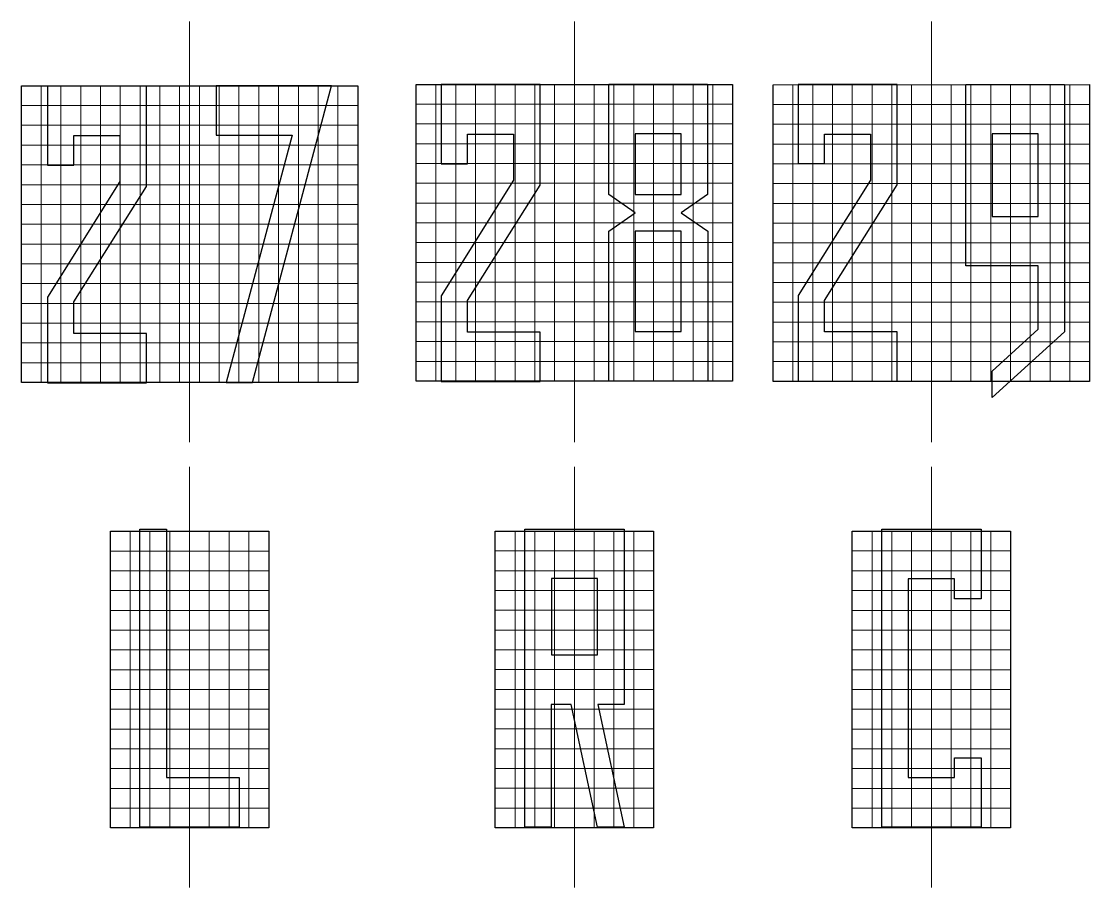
# Model space of a CAD drawing. Header units: millimetres. Extents: x -187 to 68, y -53 to 125.
# Drawn here: x -6.4 to 67.6, y -52.7 to 7.2 of the extents above; entities that cross this region are included whole.
import ezdxf
from ezdxf.lldxf.tags import DXFTag

# ---------------------------------------------------------------- set-up
doc = ezdxf.new("R2010")
doc.units = ezdxf.units.MM
doc.header["$MEASUREMENT"] = 0
doc.layers.add('ESQUEMA', color=7, linetype='Continuous')
tags = doc.linetypes.add('New Line27', pattern=[0.8, 0.5, -0.1, 0.1, -0.1]).pattern_tags.tags
tags[10:11] = [DXFTag(74, 4), DXFTag(75, 0), DXFTag(340, '0'), DXFTag(46, 1.0), DXFTag(50, 0.0), DXFTag(44, 0.0), DXFTag(45, 0.0)]
tags[8:9] = [DXFTag(74, 4), DXFTag(75, 0), DXFTag(340, '0'), DXFTag(46, 1.0), DXFTag(50, 0.0), DXFTag(44, 0.0), DXFTag(45, 0.0)]
tags[6:7] = [DXFTag(74, 4), DXFTag(75, 0), DXFTag(340, '0'), DXFTag(46, 1.0), DXFTag(50, 0.0), DXFTag(44, 0.0), DXFTag(45, 0.0)]
tags[4:5] = [DXFTag(74, 4), DXFTag(75, 0), DXFTag(340, '0'), DXFTag(46, 1.0), DXFTag(50, 0.0), DXFTag(44, 0.0), DXFTag(45, 0.0)]
tags = doc.linetypes.add('New Line28', pattern=[0.8, 0.5, -0.1, 0.1, -0.1]).pattern_tags.tags
tags[10:11] = [DXFTag(74, 4), DXFTag(75, 0), DXFTag(340, '0'), DXFTag(46, 1.0), DXFTag(50, 0.0), DXFTag(44, 0.0), DXFTag(45, 0.0)]
tags[8:9] = [DXFTag(74, 4), DXFTag(75, 0), DXFTag(340, '0'), DXFTag(46, 1.0), DXFTag(50, 0.0), DXFTag(44, 0.0), DXFTag(45, 0.0)]
tags[6:7] = [DXFTag(74, 4), DXFTag(75, 0), DXFTag(340, '0'), DXFTag(46, 1.0), DXFTag(50, 0.0), DXFTag(44, 0.0), DXFTag(45, 0.0)]
tags[4:5] = [DXFTag(74, 4), DXFTag(75, 0), DXFTag(340, '0'), DXFTag(46, 1.0), DXFTag(50, 0.0), DXFTag(44, 0.0), DXFTag(45, 0.0)]
tags = doc.linetypes.add('New Line29', pattern=[0.8, 0.5, -0.1, 0.1, -0.1]).pattern_tags.tags
tags[10:11] = [DXFTag(74, 4), DXFTag(75, 0), DXFTag(340, '0'), DXFTag(46, 1.0), DXFTag(50, 0.0), DXFTag(44, 0.0), DXFTag(45, 0.0)]
tags[8:9] = [DXFTag(74, 4), DXFTag(75, 0), DXFTag(340, '0'), DXFTag(46, 1.0), DXFTag(50, 0.0), DXFTag(44, 0.0), DXFTag(45, 0.0)]
tags[6:7] = [DXFTag(74, 4), DXFTag(75, 0), DXFTag(340, '0'), DXFTag(46, 1.0), DXFTag(50, 0.0), DXFTag(44, 0.0), DXFTag(45, 0.0)]
tags[4:5] = [DXFTag(74, 4), DXFTag(75, 0), DXFTag(340, '0'), DXFTag(46, 1.0), DXFTag(50, 0.0), DXFTag(44, 0.0), DXFTag(45, 0.0)]
tags = doc.linetypes.add('New Line36', pattern=[0.8, 0.5, -0.1, 0.1, -0.1]).pattern_tags.tags
tags[10:11] = [DXFTag(74, 4), DXFTag(75, 0), DXFTag(340, '0'), DXFTag(46, 1.0), DXFTag(50, 0.0), DXFTag(44, 0.0), DXFTag(45, 0.0)]
tags[8:9] = [DXFTag(74, 4), DXFTag(75, 0), DXFTag(340, '0'), DXFTag(46, 1.0), DXFTag(50, 0.0), DXFTag(44, 0.0), DXFTag(45, 0.0)]
tags[6:7] = [DXFTag(74, 4), DXFTag(75, 0), DXFTag(340, '0'), DXFTag(46, 1.0), DXFTag(50, 0.0), DXFTag(44, 0.0), DXFTag(45, 0.0)]
tags[4:5] = [DXFTag(74, 4), DXFTag(75, 0), DXFTag(340, '0'), DXFTag(46, 1.0), DXFTag(50, 0.0), DXFTag(44, 0.0), DXFTag(45, 0.0)]
tags = doc.linetypes.add('New Line38', pattern=[0.8, 0.5, -0.1, 0.1, -0.1]).pattern_tags.tags
tags[10:11] = [DXFTag(74, 4), DXFTag(75, 0), DXFTag(340, '0'), DXFTag(46, 1.0), DXFTag(50, 0.0), DXFTag(44, 0.0), DXFTag(45, 0.0)]
tags[8:9] = [DXFTag(74, 4), DXFTag(75, 0), DXFTag(340, '0'), DXFTag(46, 1.0), DXFTag(50, 0.0), DXFTag(44, 0.0), DXFTag(45, 0.0)]
tags[6:7] = [DXFTag(74, 4), DXFTag(75, 0), DXFTag(340, '0'), DXFTag(46, 1.0), DXFTag(50, 0.0), DXFTag(44, 0.0), DXFTag(45, 0.0)]
tags[4:5] = [DXFTag(74, 4), DXFTag(75, 0), DXFTag(340, '0'), DXFTag(46, 1.0), DXFTag(50, 0.0), DXFTag(44, 0.0), DXFTag(45, 0.0)]
tags = doc.linetypes.add('New Line39', pattern=[0.8, 0.5, -0.1, 0.1, -0.1]).pattern_tags.tags
tags[10:11] = [DXFTag(74, 4), DXFTag(75, 0), DXFTag(340, '0'), DXFTag(46, 1.0), DXFTag(50, 0.0), DXFTag(44, 0.0), DXFTag(45, 0.0)]
tags[8:9] = [DXFTag(74, 4), DXFTag(75, 0), DXFTag(340, '0'), DXFTag(46, 1.0), DXFTag(50, 0.0), DXFTag(44, 0.0), DXFTag(45, 0.0)]
tags[6:7] = [DXFTag(74, 4), DXFTag(75, 0), DXFTag(340, '0'), DXFTag(46, 1.0), DXFTag(50, 0.0), DXFTag(44, 0.0), DXFTag(45, 0.0)]
tags[4:5] = [DXFTag(74, 4), DXFTag(75, 0), DXFTag(340, '0'), DXFTag(46, 1.0), DXFTag(50, 0.0), DXFTag(44, 0.0), DXFTag(45, 0.0)]

msp = doc.modelspace()

# ---------------------------------------------------------------- linework, layer by layer
at = {"layer": 'ESQUEMA', "color": 250, "linetype": 'New Line27', "lineweight": 13}
msp.add_open_spline([(5.2795, 7.2427), (5.2795, 7.2427), (5.2795, -21.8883), (5.2795, -21.8883)], degree=3, dxfattribs=at)
at = {"layer": 'ESQUEMA', "color": 250, "linetype": 'New Line28', "lineweight": 13}
msp.add_open_spline([(31.9132, 7.2427), (31.9132, 7.2427), (31.9132, -21.8883), (31.9132, -21.8883)], degree=3, dxfattribs=at)
at = {"layer": 'ESQUEMA', "color": 250, "linetype": 'New Line29', "lineweight": 13}
msp.add_open_spline([(56.6186, 7.2427), (56.6186, 7.2427), (56.6186, -21.8883), (56.6186, -21.8883)], degree=3, dxfattribs=at)
at = {"layer": 'ESQUEMA', "color": 154, "lineweight": 15}
for points in [[(-6.3588, 2.7861), (-6.3588, 2.7861), (-6.3588, -17.7512), (-6.3588, -17.7512)], [(-4.9897, 2.7861), (-4.9897, 2.7861), (-4.9897, -17.7512), (-4.9897, -17.7512)], [(-3.6206, 2.7861), (-3.6206, 2.7861), (-3.6206, -17.7512), (-3.6206, -17.7512)], [(-2.2515, 2.7865), (-2.2515, 2.7865), (-2.2515, -17.7512), (-2.2515, -17.7512)], [(-0.8817, 2.7865), (-0.8817, 2.7865), (-0.8817, -17.7512), (-0.8817, -17.7512)], [(0.4874, 2.7865), (0.4874, 2.7865), (0.4874, -17.7512), (0.4874, -17.7512)], [(1.8557, 2.7865), (1.8557, 2.7865), (1.8557, -17.7512), (1.8557, -17.7512)], [(3.2255, 2.7865), (3.2255, 2.7865), (3.2255, -17.7512), (3.2255, -17.7512)], [(4.5939, 2.7865), (4.5939, 2.7865), (4.5939, -17.7512), (4.5939, -17.7512)], [(5.963, 2.7865), (5.963, 2.7865), (5.963, -17.7512), (5.963, -17.7512)], [(7.3328, 2.7865), (7.3328, 2.7865), (7.3328, -17.7512), (7.3328, -17.7512)], [(8.7018, 2.7865), (8.7018, 2.7865), (8.7018, -17.7512), (8.7018, -17.7512)], [(10.0702, 2.7868), (10.0702, 2.7868), (10.0702, -17.7512), (10.0702, -17.7512)], [(11.44, 2.7868), (11.44, 2.7868), (11.44, -17.7512), (11.44, -17.7512)], [(12.8091, 2.7868), (12.8091, 2.7868), (12.8091, -17.7512), (12.8091, -17.7512)], [(14.1775, 2.7871), (14.1775, 2.7871), (14.1775, -17.7512), (14.1775, -17.7512)], [(15.5472, 2.7871), (15.5472, 2.7871), (15.5472, -17.7512), (15.5472, -17.7512)], [(20.9608, 2.8822), (20.9608, 2.8822), (20.9608, -17.6551), (20.9608, -17.6551)], [(20.9608, 2.8822), (20.9608, 2.8822), (42.8666, 2.8822), (42.8666, 2.8822)], [(22.3296, 2.8826), (22.3296, 2.8826), (22.3296, -17.6551), (22.3296, -17.6551)], [(23.6994, 2.8826), (23.6994, 2.8826), (23.6994, -17.6551), (23.6994, -17.6551)], [(25.0681, 2.8826), (25.0681, 2.8826), (25.0681, -17.6551), (25.0681, -17.6551)], [(26.4375, 2.8829), (26.4375, 2.8829), (26.4375, -17.6551), (26.4375, -17.6551)], [(27.8066, 2.8829), (27.8066, 2.8829), (27.8066, -17.6551), (27.8066, -17.6551)], [(29.1753, 2.8829), (29.1753, 2.8829), (29.1753, -17.6551), (29.1753, -17.6551)], [(30.5448, 2.8829), (30.5448, 2.8829), (30.5448, -17.6551), (30.5448, -17.6551)], [(31.9132, 2.8829), (31.9132, 2.8829), (31.9132, -17.6551), (31.9132, -17.6551)], [(33.2826, 2.8829), (33.2826, 2.8829), (33.2826, -17.6551), (33.2826, -17.6551)], [(34.652, 2.8829), (34.652, 2.8829), (34.652, -17.6551), (34.652, -17.6551)], [(36.0211, 2.8829), (36.0211, 2.8829), (36.0211, -17.6551), (36.0211, -17.6551)], [(37.3905, 2.8829), (37.3905, 2.8829), (37.3905, -17.6551), (37.3905, -17.6551)], [(38.7593, 2.8829), (38.7593, 2.8829), (38.7593, -17.6551), (38.7593, -17.6551)], [(40.1283, 2.8833), (40.1283, 2.8833), (40.1283, -17.6551), (40.1283, -17.6551)], [(41.4971, 2.8833), (41.4971, 2.8833), (41.4971, -17.6551), (41.4971, -17.6551)], [(42.8665, 2.8833), (42.8665, 2.8833), (42.8665, -17.6551), (42.8665, -17.6551)], [(45.6663, 2.8612), (45.6663, 2.8612), (45.6663, -17.6765), (45.6663, -17.6765)], [(45.6663, 2.8612), (45.6663, 2.8612), (67.5717, 2.8612), (67.5717, 2.8612)], [(47.0347, 2.8612), (47.0347, 2.8612), (47.0347, -17.6765), (47.0347, -17.6765)], [(48.4048, 2.8612), (48.4048, 2.8612), (48.4048, -17.6765), (48.4048, -17.6765)], [(49.7736, 2.8612), (49.7736, 2.8612), (49.7736, -17.6761), (49.7736, -17.6761)], [(51.1426, 2.8612), (51.1426, 2.8612), (51.1426, -17.6761), (51.1426, -17.6761)], [(52.5121, 2.8612), (52.5121, 2.8612), (52.5121, -17.6761), (52.5121, -17.6761)], [(53.8808, 2.8612), (53.8808, 2.8612), (53.8808, -17.6761), (53.8808, -17.6761)], [(55.2499, 2.8612), (55.2499, 2.8612), (55.2499, -17.6761), (55.2499, -17.6761)], [(56.6186, 2.8616), (56.6186, 2.8616), (56.6186, -17.6761), (56.6186, -17.6761)], [(57.988, 2.8616), (57.988, 2.8616), (57.988, -17.6761), (57.988, -17.6761)], [(59.3571, 2.8616), (59.3571, 2.8616), (59.3571, -17.6761), (59.3571, -17.6761)], [(60.7266, 2.8616), (60.7266, 2.8616), (60.7266, -17.6761), (60.7266, -17.6761)], [(62.096, 2.8619), (62.096, 2.8619), (62.096, -17.6761), (62.096, -17.6761)], [(63.4644, 2.8619), (63.4644, 2.8619), (63.4644, -17.6761), (63.4644, -17.6761)], [(64.8338, 2.8619), (64.8338, 2.8619), (64.8338, -17.6761), (64.8338, -17.6761)], [(66.2026, 2.8619), (66.2026, 2.8619), (66.2026, -17.6761), (66.2026, -17.6761)], [(67.5716, 2.8619), (67.5716, 2.8619), (67.5716, -17.6761), (67.5716, -17.6761)], [(20.9608, 1.5131), (20.9608, 1.5131), (42.8666, 1.5131), (42.8666, 1.5131)], [(45.6663, 1.4921), (45.6663, 1.4921), (67.5717, 1.4921), (67.5717, 1.4921)], [(-6.3588, 1.4167), (-6.3588, 1.4167), (16.9175, 1.4167), (16.9175, 1.4167)], [(-6.3588, 0.0476), (-6.3588, 0.0476), (16.9175, 0.0476), (16.9175, 0.0476)], [(20.9608, 0.144), (20.9608, 0.144), (42.8666, 0.144), (42.8666, 0.144)], [(45.6663, 0.1223), (45.6663, 0.1223), (67.5717, 0.1223), (67.5717, 0.1223)], [(-6.3588, -1.3218), (-6.3588, -1.3218), (16.9175, -1.3218), (16.9175, -1.3218)], [(20.9608, -1.2254), (20.9608, -1.2254), (42.8666, -1.2254), (42.8666, -1.2254)], [(45.6663, -1.2467), (45.6663, -1.2467), (67.5717, -1.2467), (67.5717, -1.2467)], [(-6.3588, -2.6909), (-6.3588, -2.6909), (16.9175, -2.6909), (16.9175, -2.6909)], [(20.9608, -2.5945), (20.9608, -2.5945), (42.8666, -2.5945), (42.8666, -2.5945)], [(45.6663, -2.6155), (45.6663, -2.6155), (67.5717, -2.6155), (67.5717, -2.6155)], [(-6.3588, -4.0597), (-6.3588, -4.0597), (16.9175, -4.0597), (16.9175, -4.0597)], [(20.9608, -3.9632), (20.9608, -3.9632), (42.8666, -3.9632), (42.8666, -3.9632)], [(45.6663, -3.9849), (45.6663, -3.9849), (67.5717, -3.9849), (67.5717, -3.9849)], [(-6.3588, -5.4291), (-6.3588, -5.4291), (16.9175, -5.4291), (16.9175, -5.4291)], [(20.9608, -5.3326), (20.9608, -5.3326), (42.8666, -5.3326), (42.8666, -5.3326)], [(45.6663, -5.3543), (45.6663, -5.3543), (67.5717, -5.3543), (67.5717, -5.3543)], [(-6.3588, -6.7985), (-6.3588, -6.7985), (16.9175, -6.7985), (16.9175, -6.7985)], [(20.9608, -6.702), (20.9608, -6.702), (42.8666, -6.702), (42.8666, -6.702)], [(45.6663, -6.7231), (45.6663, -6.7231), (67.5717, -6.7231), (67.5717, -6.7231)], [(20.9608, -8.0708), (20.9608, -8.0708), (42.8666, -8.0708), (42.8666, -8.0708)], [(45.6663, -8.0921), (45.6663, -8.0921), (67.5717, -8.0921), (67.5717, -8.0921)], [(-6.3588, -8.1672), (-6.3588, -8.1672), (16.9175, -8.1672), (16.9175, -8.1672)], [(-6.3588, -9.5363), (-6.3588, -9.5363), (16.9175, -9.5363), (16.9175, -9.5363)], [(20.9608, -9.4399), (20.9608, -9.4399), (42.8666, -9.4399), (42.8666, -9.4399)], [(45.6663, -9.4616), (45.6663, -9.4616), (67.5717, -9.4616), (67.5717, -9.4616)], [(-6.3588, -10.9057), (-6.3588, -10.9057), (16.9175, -10.9057), (16.9175, -10.9057)], [(20.9608, -10.8093), (20.9608, -10.8093), (42.8666, -10.8093), (42.8666, -10.8093)], [(45.6663, -10.8306), (45.6663, -10.8306), (67.5717, -10.8306), (67.5717, -10.8306)], [(-6.3588, -12.2748), (-6.3588, -12.2748), (16.9175, -12.2748), (16.9175, -12.2748)], [(20.9608, -12.1784), (20.9608, -12.1784), (42.8666, -12.1784), (42.8666, -12.1784)], [(45.6663, -12.1997), (45.6663, -12.1997), (67.5717, -12.1997), (67.5717, -12.1997)], [(-6.3588, -13.6439), (-6.3588, -13.6439), (16.9175, -13.6439), (16.9175, -13.6439)], [(20.9608, -13.5474), (20.9608, -13.5474), (42.8666, -13.5474), (42.8666, -13.5474)], [(45.6663, -13.5688), (45.6663, -13.5688), (67.5717, -13.5688), (67.5717, -13.5688)], [(-6.3588, -15.013), (-6.3588, -15.013), (16.9175, -15.013), (16.9175, -15.013)], [(20.9608, -14.9165), (20.9608, -14.9165), (42.8666, -14.9165), (42.8666, -14.9165)], [(45.6663, -14.9379), (45.6663, -14.9379), (67.5717, -14.9379), (67.5717, -14.9379)], [(-6.3588, -16.3817), (-6.3588, -16.3817), (16.9175, -16.3817), (16.9175, -16.3817)], [(20.9608, -16.2853), (20.9608, -16.2853), (42.8666, -16.2853), (42.8666, -16.2853)], [(45.6663, -16.3066), (45.6663, -16.3066), (67.5717, -16.3066), (67.5717, -16.3066)], [(20.9608, -17.655), (20.9608, -17.655), (42.8666, -17.655), (42.8666, -17.655)], [(45.6663, -17.6764), (45.6663, -17.6764), (67.5717, -17.6764), (67.5717, -17.6764)], [(1.1715, -28.0423), (1.1715, -28.0423), (1.1715, -48.5796), (1.1715, -48.5796)], [(2.5409, -28.0423), (2.5409, -28.0423), (2.5409, -48.5796), (2.5409, -48.5796)], [(3.91, -28.0423), (3.91, -28.0423), (3.91, -48.5796), (3.91, -48.5796)], [(5.2795, -28.0423), (5.2795, -28.0423), (5.2795, -48.5796), (5.2795, -48.5796)], [(6.6489, -28.0423), (6.6489, -28.0423), (6.6489, -48.5796), (6.6489, -48.5796)], [(8.0173, -28.0423), (8.0173, -28.0423), (8.0173, -48.5796), (8.0173, -48.5796)], [(9.3867, -28.0423), (9.3867, -28.0423), (9.3867, -48.5796), (9.3867, -48.5796)], [(27.8059, -28.0344), (27.8059, -28.0344), (27.8059, -48.5714), (27.8059, -48.5714)], [(29.175, -28.0344), (29.175, -28.0344), (29.175, -48.5714), (29.175, -48.5714)], [(30.5444, -28.0344), (30.5444, -28.0344), (30.5444, -48.5714), (30.5444, -48.5714)], [(31.9139, -28.0344), (31.9139, -28.0344), (31.9139, -48.5714), (31.9139, -48.5714)], [(33.2829, -28.0344), (33.2829, -28.0344), (33.2829, -48.5714), (33.2829, -48.5714)], [(34.6517, -28.0344), (34.6517, -28.0344), (34.6517, -48.5714), (34.6517, -48.5714)], [(36.0211, -28.0344), (36.0211, -28.0344), (36.0211, -48.5714), (36.0211, -48.5714)], [(52.5114, -28.0406), (52.5114, -28.0406), (52.5114, -48.5779), (52.5114, -48.5779)], [(53.8808, -28.0406), (53.8808, -28.0406), (53.8808, -48.5779), (53.8808, -48.5779)], [(55.2499, -28.0406), (55.2499, -28.0406), (55.2499, -48.5779), (55.2499, -48.5779)], [(56.6193, -28.0406), (56.6193, -28.0406), (56.6193, -48.5779), (56.6193, -48.5779)], [(57.988, -28.0406), (57.988, -28.0406), (57.988, -48.5779), (57.988, -48.5779)], [(59.3571, -28.0406), (59.3571, -28.0406), (59.3571, -48.5779), (59.3571, -48.5779)], [(60.7266, -28.0406), (60.7266, -28.0406), (60.7266, -48.5779), (60.7266, -48.5779)], [(-0.1979, -29.4114), (-0.1979, -29.4114), (10.7569, -29.4114), (10.7569, -29.4114)], [(26.4365, -29.4035), (26.4365, -29.4035), (37.3909, -29.4035), (37.3909, -29.4035)], [(51.1419, -29.4097), (51.1419, -29.4097), (62.0964, -29.4097), (62.0964, -29.4097)], [(-0.1979, -30.7812), (-0.1979, -30.7812), (10.7569, -30.7812), (10.7569, -30.7812)], [(26.4365, -30.7726), (26.4365, -30.7726), (37.3909, -30.7726), (37.3909, -30.7726)], [(51.1419, -30.7791), (51.1419, -30.7791), (62.0964, -30.7791), (62.0964, -30.7791)], [(-0.1979, -32.1499), (-0.1979, -32.1499), (10.7569, -32.1499), (10.7569, -32.1499)], [(26.4365, -32.1417), (26.4365, -32.1417), (37.3909, -32.1417), (37.3909, -32.1417)], [(51.1419, -32.1482), (51.1419, -32.1482), (62.0964, -32.1482), (62.0964, -32.1482)], [(-0.1979, -33.519), (-0.1979, -33.519), (10.7569, -33.519), (10.7569, -33.519)], [(26.4365, -33.5111), (26.4365, -33.5111), (37.3909, -33.5111), (37.3909, -33.5111)], [(51.1419, -33.5176), (51.1419, -33.5176), (62.0964, -33.5176), (62.0964, -33.5176)], [(-0.1979, -34.8884), (-0.1979, -34.8884), (10.7569, -34.8884), (10.7569, -34.8884)], [(26.4365, -34.8802), (26.4365, -34.8802), (37.3909, -34.8802), (37.3909, -34.8802)], [(51.1419, -34.8867), (51.1419, -34.8867), (62.0964, -34.8867), (62.0964, -34.8867)], [(-0.1979, -36.2575), (-0.1979, -36.2575), (10.7569, -36.2575), (10.7569, -36.2575)], [(26.4365, -36.2493), (26.4365, -36.2493), (37.3909, -36.2493), (37.3909, -36.2493)], [(51.1419, -36.2555), (51.1419, -36.2555), (62.0964, -36.2555), (62.0964, -36.2555)], [(-0.1979, -37.6266), (-0.1979, -37.6266), (10.7569, -37.6266), (10.7569, -37.6266)], [(26.4365, -37.6183), (26.4365, -37.6183), (37.3909, -37.6183), (37.3909, -37.6183)], [(51.1419, -37.6249), (51.1419, -37.6249), (62.0964, -37.6249), (62.0964, -37.6249)], [(-0.1979, -38.9957), (-0.1979, -38.9957), (10.7569, -38.9957), (10.7569, -38.9957)], [(26.4365, -38.9874), (26.4365, -38.9874), (37.3909, -38.9874), (37.3909, -38.9874)], [(51.1419, -38.9943), (51.1419, -38.9943), (62.0964, -38.9943), (62.0964, -38.9943)], [(-0.1979, -40.3648), (-0.1979, -40.3648), (10.7569, -40.3648), (10.7569, -40.3648)], [(26.4365, -40.3568), (26.4365, -40.3568), (37.3909, -40.3568), (37.3909, -40.3568)], [(51.1419, -40.363), (51.1419, -40.363), (62.0964, -40.363), (62.0964, -40.363)], [(-0.1979, -41.7342), (-0.1979, -41.7342), (10.7569, -41.7342), (10.7569, -41.7342)], [(26.4365, -41.7259), (26.4365, -41.7259), (37.3909, -41.7259), (37.3909, -41.7259)], [(51.1419, -41.7321), (51.1419, -41.7321), (62.0964, -41.7321), (62.0964, -41.7321)], [(-0.1979, -43.1033), (-0.1979, -43.1033), (10.7569, -43.1033), (10.7569, -43.1033)], [(26.4365, -43.0947), (26.4365, -43.0947), (37.3909, -43.0947), (37.3909, -43.0947)], [(51.1419, -43.1015), (51.1419, -43.1015), (62.0964, -43.1015), (62.0964, -43.1015)], [(-0.1979, -44.472), (-0.1979, -44.472), (10.7569, -44.472), (10.7569, -44.472)], [(26.4365, -44.4641), (26.4365, -44.4641), (37.3909, -44.4641), (37.3909, -44.4641)], [(51.1419, -44.4706), (51.1419, -44.4706), (62.0964, -44.4706), (62.0964, -44.4706)], [(26.4365, -45.8335), (26.4365, -45.8335), (37.3909, -45.8335), (37.3909, -45.8335)], [(-0.1979, -45.8414), (-0.1979, -45.8414), (10.7569, -45.8414), (10.7569, -45.8414)], [(51.1419, -45.8397), (51.1419, -45.8397), (62.0964, -45.8397), (62.0964, -45.8397)], [(-0.1979, -47.2102), (-0.1979, -47.2102), (10.7569, -47.2102), (10.7569, -47.2102)], [(26.4365, -47.2019), (26.4365, -47.2019), (37.3909, -47.2019), (37.3909, -47.2019)], [(51.1419, -47.2088), (51.1419, -47.2088), (62.0964, -47.2088), (62.0964, -47.2088)]]:
    msp.add_open_spline(points, degree=3, dxfattribs=at)
at = {"layer": 'ESQUEMA', "color": 154, "lineweight": 30}
for points in [[(16.9177, -17.7511), (16.9177, -17.7511), (16.9177, 2.7872), (16.9177, 2.7872), (16.9177, 2.7872), (16.9177, 2.7872), (-6.3586, 2.7862), (-6.3586, 2.7862), (-6.3586, 2.7862), (-6.3586, 2.7862), (-6.3586, -17.7511), (-6.3586, -17.7511), (-6.3586, -17.7511), (-6.3586, -17.7511), (16.9177, -17.7511), (16.9177, -17.7511)], [(42.8665, -17.655), (42.8665, -17.655), (42.8665, 2.8833), (42.8665, 2.8833), (42.8665, 2.8833), (42.8665, 2.8833), (20.9607, 2.8823), (20.9607, 2.8823), (20.9607, 2.8823), (20.9607, 2.8823), (20.9607, -17.655), (20.9607, -17.655), (20.9607, -17.655), (20.9607, -17.655), (42.8665, -17.655), (42.8665, -17.655)], [(67.5716, -17.676), (67.5716, -17.676), (67.5716, 2.862), (67.5716, 2.862), (67.5716, 2.862), (67.5716, 2.862), (45.6662, 2.8613), (45.6662, 2.8613), (45.6662, 2.8613), (45.6662, 2.8613), (45.6662, -17.6764), (45.6662, -17.6764), (45.6662, -17.6764), (45.6662, -17.6764), (67.5716, -17.676), (67.5716, -17.676)], [(10.7568, -48.5789), (10.7568, -48.5789), (10.7568, -28.0409), (10.7568, -28.0409), (10.7568, -28.0409), (10.7568, -28.0409), (-0.198, -28.0423), (-0.198, -28.0423), (-0.198, -28.0423), (-0.198, -28.0423), (-0.198, -48.5796), (-0.198, -48.5796), (-0.198, -48.5796), (-0.198, -48.5796), (10.7568, -48.5789), (10.7568, -48.5789)], [(37.3909, -48.571), (37.3909, -48.571), (37.3909, -28.033), (37.3909, -28.033), (37.3909, -28.033), (37.3909, -28.033), (26.4364, -28.0344), (26.4364, -28.0344), (26.4364, -28.0344), (26.4364, -28.0344), (26.4364, -48.5713), (26.4364, -48.5713), (26.4364, -48.5713), (26.4364, -48.5713), (37.3909, -48.571), (37.3909, -48.571)], [(62.0963, -48.5775), (62.0963, -48.5775), (62.0963, -28.0392), (62.0963, -28.0392), (62.0963, -28.0392), (62.0963, -28.0392), (51.1419, -28.0406), (51.1419, -28.0406), (51.1419, -28.0406), (51.1419, -28.0406), (51.1419, -48.5779), (51.1419, -48.5779), (51.1419, -48.5779), (51.1419, -48.5779), (62.0963, -48.5775), (62.0963, -48.5775)]]:
    msp.add_open_spline(points, degree=3, knots=[0, 0, 0, 0, 0.2, 0.2, 0.2, 0.2, 0.4, 0.4, 0.4, 0.4, 0.6, 0.6, 0.6, 0.6, 1, 1, 1, 1], dxfattribs=at)
at = {"layer": 'ESQUEMA', "color": 250}
for points, knots in [([(-4.5556, -2.7075), (-4.5556, -2.7075), (-4.5556, 2.7666), (-4.5556, 2.7666), (-4.5556, 2.7666), (-4.5556, 2.7666), (2.2904, 2.7666), (2.2904, 2.7666), (2.2904, 2.7666), (2.2904, 2.7666), (2.2904, -4.187), (2.2904, -4.187), (2.2904, -4.187), (2.2904, -4.187), (-2.7282, -12.1778), (-2.7282, -12.1778), (-2.7282, -12.1778), (-2.7282, -12.1778), (-2.7282, -14.3527), (-2.7282, -14.3527), (-2.7282, -14.3527), (-2.7282, -14.3527), (2.2904, -14.3523), (2.2904, -14.3523), (2.2904, -14.3523), (2.2904, -14.3523), (2.2904, -17.7728), (2.2904, -17.7728), (2.2904, -17.7728), (2.2904, -17.7728), (-4.5556, -17.7728), (-4.5556, -17.7728), (-4.5556, -17.7728), (-4.5556, -17.7728), (-4.5549, -11.8395), (-4.5549, -11.8395), (-4.5549, -11.8395), (-4.5549, -11.8395), (0.457, -3.8487), (0.457, -3.8487), (0.457, -3.8487), (0.457, -3.8487), (0.4556, -0.6585), (0.4556, -0.6585), (0.4556, -0.6585), (0.4556, -0.6585), (-2.7201, -0.6585), (-2.7201, -0.6585), (-2.7201, -0.6585), (-2.7201, -0.6585), (-2.7201, -2.7075), (-2.7201, -2.7075), (-2.7201, -2.7075), (-2.7201, -2.7075), (-4.5556, -2.7075), (-4.5556, -2.7075)], [0, 0, 0, 0, 0.0666667, 0.0666667, 0.0666667, 0.0666667, 0.1333333, 0.1333333, 0.1333333, 0.1333333, 0.2, 0.2, 0.2, 0.2, 0.2666667, 0.2666667, 0.2666667, 0.2666667, 0.3333333, 0.3333333, 0.3333333, 0.3333333, 0.4, 0.4, 0.4, 0.4, 0.4666667, 0.4666667, 0.4666667, 0.4666667, 0.5333333, 0.5333333, 0.5333333, 0.5333333, 0.6, 0.6, 0.6, 0.6, 0.6666667, 0.6666667, 0.6666667, 0.6666667, 0.7333333, 0.7333333, 0.7333333, 0.7333333, 0.8, 0.8, 0.8, 0.8, 0.8666667, 0.8666667, 0.8666667, 0.8666667, 1, 1, 1, 1]), ([(12.3757, -0.6328), (12.3757, -0.6328), (7.1281, -0.6328), (7.1281, -0.6328), (7.1281, -0.6328), (7.1281, -0.6328), (7.1281, 2.7923), (7.1281, 2.7923), (7.1281, 2.7923), (7.1281, 2.7923), (15.1147, 2.7923), (15.1147, 2.7923), (15.1147, 2.7923), (15.1147, 2.7923), (9.6388, -17.7482), (9.6388, -17.7482), (9.6388, -17.7482), (9.6388, -17.7482), (7.8136, -17.7475), (7.8136, -17.7475), (7.8136, -17.7475), (7.8136, -17.7475), (12.3757, -0.6328), (12.3757, -0.6328)], [0, 0, 0, 0, 0.1428571, 0.1428571, 0.1428571, 0.1428571, 0.2857143, 0.2857143, 0.2857143, 0.2857143, 0.4285714, 0.4285714, 0.4285714, 0.4285714, 0.5714286, 0.5714286, 0.5714286, 0.5714286, 0.7142857, 0.7142857, 0.7142857, 0.7142857, 1, 1, 1, 1]), ([(22.6896, -2.6113), (22.6896, -2.6113), (22.6896, 2.8631), (22.6896, 2.8631), (22.6896, 2.8631), (22.6896, 2.8631), (29.536, 2.8631), (29.536, 2.8631), (29.536, 2.8631), (29.536, 2.8631), (29.536, -4.0905), (29.536, -4.0905), (29.536, -4.0905), (29.536, -4.0905), (24.5173, -12.0816), (24.5173, -12.0816), (24.5173, -12.0816), (24.5173, -12.0816), (24.5173, -14.2562), (24.5173, -14.2562), (24.5173, -14.2562), (24.5173, -14.2562), (29.536, -14.2562), (29.536, -14.2562), (29.536, -14.2562), (29.536, -14.2562), (29.536, -17.6767), (29.536, -17.6767), (29.536, -17.6767), (29.536, -17.6767), (22.6896, -17.6767), (22.6896, -17.6767), (22.6896, -17.6767), (22.6896, -17.6767), (22.6903, -11.743), (22.6903, -11.743), (22.6903, -11.743), (22.6903, -11.743), (27.7022, -3.7522), (27.7022, -3.7522), (27.7022, -3.7522), (27.7022, -3.7522), (27.7008, -0.562), (27.7008, -0.562), (27.7008, -0.562), (27.7008, -0.562), (24.5255, -0.562), (24.5255, -0.562), (24.5255, -0.562), (24.5255, -0.562), (24.5255, -2.6113), (24.5255, -2.6113), (24.5255, -2.6113), (24.5255, -2.6113), (22.6896, -2.6113), (22.6896, -2.6113)], [0, 0, 0, 0, 0.0666667, 0.0666667, 0.0666667, 0.0666667, 0.1333333, 0.1333333, 0.1333333, 0.1333333, 0.2, 0.2, 0.2, 0.2, 0.2666667, 0.2666667, 0.2666667, 0.2666667, 0.3333333, 0.3333333, 0.3333333, 0.3333333, 0.4, 0.4, 0.4, 0.4, 0.4666667, 0.4666667, 0.4666667, 0.4666667, 0.5333333, 0.5333333, 0.5333333, 0.5333333, 0.6, 0.6, 0.6, 0.6, 0.6666667, 0.6666667, 0.6666667, 0.6666667, 0.7333333, 0.7333333, 0.7333333, 0.7333333, 0.8, 0.8, 0.8, 0.8, 0.8666667, 0.8666667, 0.8666667, 0.8666667, 1, 1, 1, 1]), ([(39.312, -6.0074), (39.312, -6.0074), (41.1369, -4.7455), (41.1369, -4.7455), (41.1369, -4.7455), (41.1369, -4.7455), (41.1369, 2.8883), (41.1369, 2.8883), (41.1369, 2.8883), (41.1369, 2.8883), (34.2905, 2.8883), (34.2905, 2.8883), (34.2905, 2.8883), (34.2905, 2.8883), (34.2905, -4.7466), (34.2905, -4.7466), (34.2905, -4.7466), (34.2905, -4.7466), (36.1176, -6.0074), (36.1176, -6.0074), (36.1176, -6.0074), (36.1176, -6.0074), (34.2905, -7.2671), (34.2905, -7.2671), (34.2905, -7.2671), (34.2905, -7.2671), (34.2905, -17.6515), (34.2905, -17.6515), (34.2905, -17.6515), (34.2905, -17.6515), (41.1376, -17.6515), (41.1376, -17.6515), (41.1376, -17.6515), (41.1376, -17.6515), (41.1376, -7.2671), (41.1376, -7.2671), (41.1376, -7.2671), (41.1376, -7.2671), (39.312, -6.0074), (39.312, -6.0074)], [0, 0, 0, 0, 0.0909091, 0.0909091, 0.0909091, 0.0909091, 0.1818182, 0.1818182, 0.1818182, 0.1818182, 0.2727273, 0.2727273, 0.2727273, 0.2727273, 0.3636364, 0.3636364, 0.3636364, 0.3636364, 0.4545455, 0.4545455, 0.4545455, 0.4545455, 0.5454545, 0.5454545, 0.5454545, 0.5454545, 0.6363636, 0.6363636, 0.6363636, 0.6363636, 0.7272727, 0.7272727, 0.7272727, 0.7272727, 0.8181818, 0.8181818, 0.8181818, 0.8181818, 1, 1, 1, 1]), ([(47.3954, -2.602), (47.3954, -2.602), (47.3947, 2.8724), (47.3947, 2.8724), (47.3947, 2.8724), (47.3947, 2.8724), (54.2414, 2.8724), (54.2414, 2.8724), (54.2414, 2.8724), (54.2414, 2.8724), (54.2414, -4.0812), (54.2414, -4.0812), (54.2414, -4.0812), (54.2414, -4.0812), (49.2235, -12.0723), (49.2235, -12.0723), (49.2235, -12.0723), (49.2235, -12.0723), (49.2235, -14.2469), (49.2235, -14.2469), (49.2235, -14.2469), (49.2235, -14.2469), (54.2414, -14.2469), (54.2414, -14.2469), (54.2414, -14.2469), (54.2414, -14.2469), (54.2414, -17.6677), (54.2414, -17.6677), (54.2414, -17.6677), (54.2414, -17.6677), (47.3947, -17.6677), (47.3947, -17.6677), (47.3947, -17.6677), (47.3947, -17.6677), (47.3961, -11.734), (47.3961, -11.734), (47.3961, -11.734), (47.3961, -11.734), (52.4077, -3.7425), (52.4077, -3.7425), (52.4077, -3.7425), (52.4077, -3.7425), (52.4063, -0.5531), (52.4063, -0.5531), (52.4063, -0.5531), (52.4063, -0.5531), (49.2306, -0.5531), (49.2306, -0.5531), (49.2306, -0.5531), (49.2306, -0.5531), (49.2306, -2.602), (49.2306, -2.602), (49.2306, -2.602), (49.2306, -2.602), (47.3954, -2.602), (47.3954, -2.602)], [0, 0, 0, 0, 0.0666667, 0.0666667, 0.0666667, 0.0666667, 0.1333333, 0.1333333, 0.1333333, 0.1333333, 0.2, 0.2, 0.2, 0.2, 0.2666667, 0.2666667, 0.2666667, 0.2666667, 0.3333333, 0.3333333, 0.3333333, 0.3333333, 0.4, 0.4, 0.4, 0.4, 0.4666667, 0.4666667, 0.4666667, 0.4666667, 0.5333333, 0.5333333, 0.5333333, 0.5333333, 0.6, 0.6, 0.6, 0.6, 0.6666667, 0.6666667, 0.6666667, 0.6666667, 0.7333333, 0.7333333, 0.7333333, 0.7333333, 0.8, 0.8, 0.8, 0.8, 0.8666667, 0.8666667, 0.8666667, 0.8666667, 1, 1, 1, 1]), ([(58.9959, 2.8816), (58.9959, 2.8816), (58.9959, -9.6692), (58.9959, -9.6692), (58.9959, -9.6692), (58.9959, -9.6692), (64.0173, -9.6692), (64.0173, -9.6692), (64.0173, -9.6692), (64.0173, -9.6692), (64.0173, -14.068), (64.0173, -14.068), (64.0173, -14.068), (64.0173, -14.068), (60.8176, -16.9675), (60.8176, -16.9675), (60.8176, -16.9675), (60.8176, -16.9675), (60.8176, -18.7991), (60.8176, -18.7991), (60.8176, -18.7991), (60.8176, -18.7991), (65.8426, -14.2338), (65.8426, -14.2338), (65.8426, -14.2338), (65.8426, -14.2338), (65.8426, 2.8816), (65.8426, 2.8816), (65.8426, 2.8816), (65.8426, 2.8816), (58.9959, 2.8816), (58.9959, 2.8816)], [0, 0, 0, 0, 0.1111111, 0.1111111, 0.1111111, 0.1111111, 0.2222222, 0.2222222, 0.2222222, 0.2222222, 0.3333333, 0.3333333, 0.3333333, 0.3333333, 0.4444444, 0.4444444, 0.4444444, 0.4444444, 0.5555556, 0.5555556, 0.5555556, 0.5555556, 0.6666667, 0.6666667, 0.6666667, 0.6666667, 0.7777778, 0.7777778, 0.7777778, 0.7777778, 1, 1, 1, 1]), ([(36.1176, -0.5312), (36.1176, -0.5312), (39.312, -0.5312), (39.312, -0.5312), (39.312, -0.5312), (39.312, -0.5312), (39.312, -4.7451), (39.312, -4.7451), (39.312, -4.7451), (39.312, -4.7451), (36.1176, -4.7451), (36.1176, -4.7451), (36.1176, -4.7451), (36.1176, -4.7451), (36.1176, -0.5312), (36.1176, -0.5312)], [0, 0, 0, 0, 0.2, 0.2, 0.2, 0.2, 0.4, 0.4, 0.4, 0.4, 0.6, 0.6, 0.6, 0.6, 1, 1, 1, 1]), ([(64.0173, -6.2554), (64.0173, -6.2554), (60.8184, -6.2554), (60.8184, -6.2554), (60.8184, -6.2554), (60.8184, -6.2554), (60.8184, -0.5439), (60.8184, -0.5439), (60.8184, -0.5439), (60.8184, -0.5439), (64.0173, -0.5439), (64.0173, -0.5439), (64.0173, -0.5439), (64.0173, -0.5439), (64.0173, -6.2554), (64.0173, -6.2554)], [0, 0, 0, 0, 0.2, 0.2, 0.2, 0.2, 0.4, 0.4, 0.4, 0.4, 0.6, 0.6, 0.6, 0.6, 1, 1, 1, 1]), ([(39.312, -14.2239), (39.312, -14.2239), (36.1176, -14.2239), (36.1176, -14.2239), (36.1176, -14.2239), (36.1176, -14.2239), (36.1176, -7.2671), (36.1176, -7.2671), (36.1176, -7.2671), (36.1176, -7.2671), (39.312, -7.2671), (39.312, -7.2671), (39.312, -7.2671), (39.312, -7.2671), (39.312, -14.2239), (39.312, -14.2239)], [0, 0, 0, 0, 0.2, 0.2, 0.2, 0.2, 0.4, 0.4, 0.4, 0.4, 0.6, 0.6, 0.6, 0.6, 1, 1, 1, 1]), ([(3.6754, -27.9014), (3.6754, -27.9014), (1.841, -27.9014), (1.841, -27.9014), (1.841, -27.9014), (1.841, -27.9014), (1.841, -48.5326), (1.841, -48.5326), (1.841, -48.5326), (1.841, -48.5326), (8.718, -48.5326), (8.718, -48.5326), (8.718, -48.5326), (8.718, -48.5326), (8.718, -45.0944), (8.718, -45.0944), (8.718, -45.0944), (8.718, -45.0944), (3.6754, -45.0944), (3.6754, -45.0944), (3.6754, -45.0944), (3.6754, -45.0944), (3.6754, -27.9014), (3.6754, -27.9014)], [0, 0, 0, 0, 0.1428571, 0.1428571, 0.1428571, 0.1428571, 0.2857143, 0.2857143, 0.2857143, 0.2857143, 0.4285714, 0.4285714, 0.4285714, 0.4285714, 0.5714286, 0.5714286, 0.5714286, 0.5714286, 0.7142857, 0.7142857, 0.7142857, 0.7142857, 1, 1, 1, 1]), ([(35.3527, -27.8927), (35.3527, -27.8927), (28.4753, -27.8927), (28.4753, -27.8927), (28.4753, -27.8927), (28.4753, -27.8927), (28.4753, -48.5249), (28.4753, -48.5249), (28.4753, -48.5249), (28.4753, -48.5249), (30.3098, -48.5249), (30.3098, -48.5249), (30.3098, -48.5249), (30.3098, -48.5249), (30.3098, -40.042), (30.3098, -40.042), (30.3098, -40.042), (30.3098, -40.042), (31.6941, -40.0441), (31.6941, -40.0441), (31.6941, -40.0441), (31.6941, -40.0441), (33.519, -48.5249), (33.519, -48.5249), (33.519, -48.5249), (33.519, -48.5249), (35.3527, -48.5249), (35.3527, -48.5249), (35.3527, -48.5249), (35.3527, -48.5249), (33.5278, -40.0437), (33.5278, -40.0437), (33.5278, -40.0437), (33.5278, -40.0437), (35.3527, -40.0437), (35.3527, -40.0437), (35.3527, -40.0437), (35.3527, -40.0437), (35.3527, -27.8927), (35.3527, -27.8927)], [0, 0, 0, 0, 0.0909091, 0.0909091, 0.0909091, 0.0909091, 0.1818182, 0.1818182, 0.1818182, 0.1818182, 0.2727273, 0.2727273, 0.2727273, 0.2727273, 0.3636364, 0.3636364, 0.3636364, 0.3636364, 0.4545455, 0.4545455, 0.4545455, 0.4545455, 0.5454545, 0.5454545, 0.5454545, 0.5454545, 0.6363636, 0.6363636, 0.6363636, 0.6363636, 0.7272727, 0.7272727, 0.7272727, 0.7272727, 0.8181818, 0.8181818, 0.8181818, 0.8181818, 1, 1, 1, 1]), ([(55.0194, -31.3365), (55.0194, -31.3365), (58.2258, -31.3365), (58.2258, -31.3365), (58.2258, -31.3365), (58.2258, -31.3365), (58.2258, -32.7152), (58.2258, -32.7152), (58.2258, -32.7152), (58.2258, -32.7152), (60.0578, -32.7152), (60.0578, -32.7152), (60.0578, -32.7152), (60.0578, -32.7152), (60.0578, -27.8998), (60.0578, -27.8998), (60.0578, -27.8998), (60.0578, -27.8998), (53.1807, -27.8998), (53.1807, -27.8998), (53.1807, -27.8998), (53.1807, -27.8998), (53.1807, -48.5309), (53.1807, -48.5309), (53.1807, -48.5309), (53.1807, -48.5309), (60.0578, -48.5309), (60.0578, -48.5309), (60.0578, -48.5309), (60.0578, -48.5309), (60.0578, -43.7173), (60.0578, -43.7173), (60.0578, -43.7173), (60.0578, -43.7173), (58.2258, -43.7173), (58.2258, -43.7173), (58.2258, -43.7173), (58.2258, -43.7173), (58.2258, -45.0924), (58.2258, -45.0924), (58.2258, -45.0924), (58.2258, -45.0924), (55.0194, -45.0924), (55.0194, -45.0924), (55.0194, -45.0924), (55.0194, -45.0924), (55.0194, -31.3365), (55.0194, -31.3365)], [0, 0, 0, 0, 0.0769231, 0.0769231, 0.0769231, 0.0769231, 0.1538462, 0.1538462, 0.1538462, 0.1538462, 0.2307692, 0.2307692, 0.2307692, 0.2307692, 0.3076923, 0.3076923, 0.3076923, 0.3076923, 0.3846154, 0.3846154, 0.3846154, 0.3846154, 0.4615385, 0.4615385, 0.4615385, 0.4615385, 0.5384615, 0.5384615, 0.5384615, 0.5384615, 0.6153846, 0.6153846, 0.6153846, 0.6153846, 0.6923077, 0.6923077, 0.6923077, 0.6923077, 0.7692308, 0.7692308, 0.7692308, 0.7692308, 0.8461538, 0.8461538, 0.8461538, 0.8461538, 1, 1, 1, 1]), ([(33.5155, -36.5989), (33.5155, -36.5989), (30.3211, -36.5989), (30.3211, -36.5989), (30.3211, -36.5989), (30.3211, -36.5989), (30.3211, -31.3217), (30.3211, -31.3217), (30.3211, -31.3217), (30.3211, -31.3217), (33.5155, -31.3217), (33.5155, -31.3217), (33.5155, -31.3217), (33.5155, -31.3217), (33.5155, -36.5989), (33.5155, -36.5989)], [0, 0, 0, 0, 0.2, 0.2, 0.2, 0.2, 0.4, 0.4, 0.4, 0.4, 0.6, 0.6, 0.6, 0.6, 1, 1, 1, 1])]:
    msp.add_open_spline(points, degree=3, knots=knots, dxfattribs=at)
at = {"layer": 'ESQUEMA', "color": 250, "linetype": 'New Line36', "lineweight": 13}
msp.add_open_spline([(5.2795, -23.5772), (5.2795, -23.5772), (5.2795, -52.7081), (5.2795, -52.7081)], degree=3, dxfattribs=at)
at = {"layer": 'ESQUEMA', "color": 250, "linetype": 'New Line38', "lineweight": 13}
msp.add_open_spline([(31.9139, -23.5772), (31.9139, -23.5772), (31.9139, -52.7081), (31.9139, -52.7081)], degree=3, dxfattribs=at)
at = {"layer": 'ESQUEMA', "color": 250, "linetype": 'New Line39', "lineweight": 13}
msp.add_open_spline([(56.6193, -23.5758), (56.6193, -23.5758), (56.6193, -52.7064), (56.6193, -52.7064)], degree=3, dxfattribs=at)

doc.saveas('drawing.dxf')
